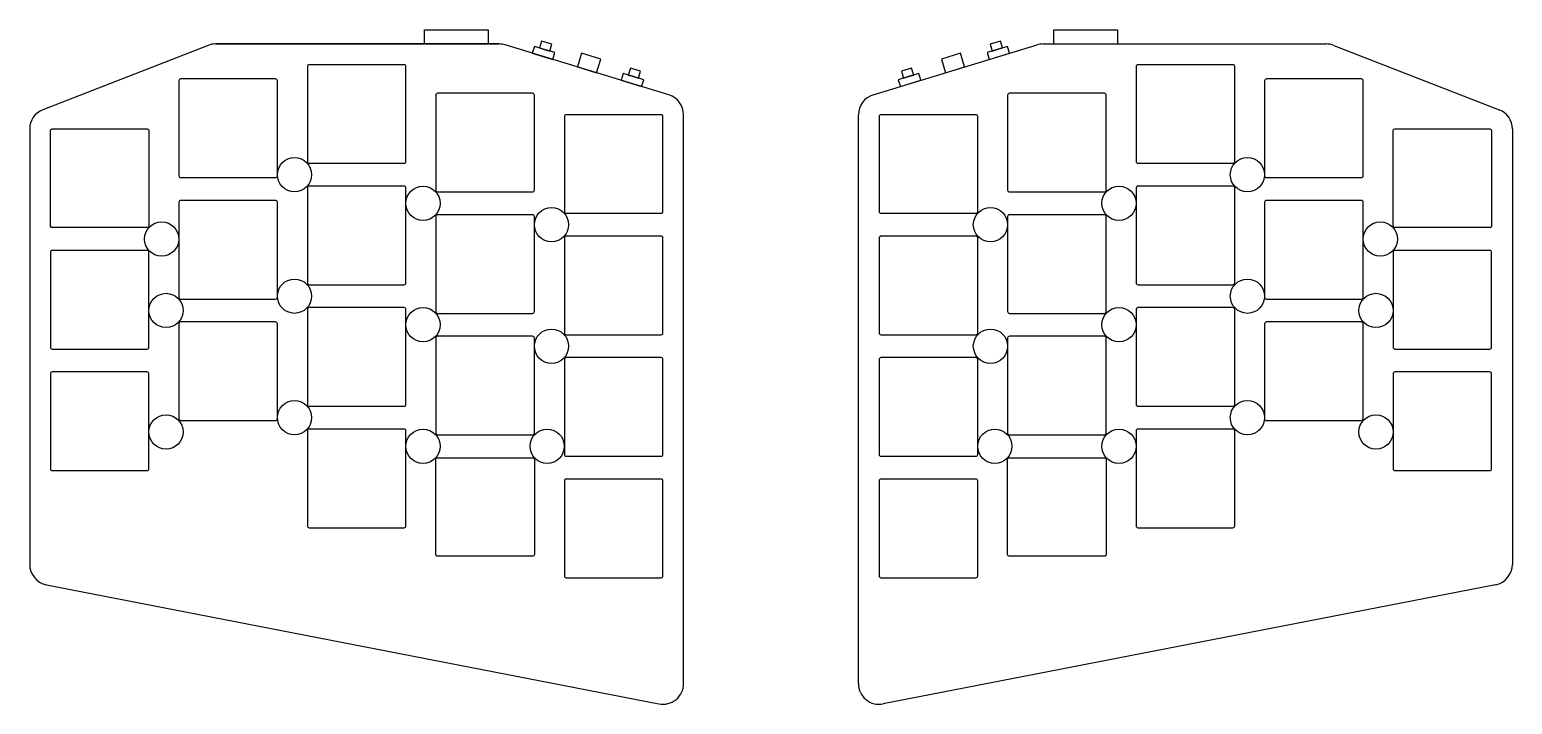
# Model space of a CAD drawing. Header units: millimetres. Extents: x -31 to 177, y -83 to 12.
import ezdxf

# ---------------------------------------------------------------- set-up
doc = ezdxf.new("R2010")
doc.units = ezdxf.units.MM

msp = doc.modelspace()

# ---------------------------------------------------------------- linework, layer by layer
for p, q in [((87.64, 2.55), (110.6, 9.55)), ((111.44, 9.68), (151.14, 9.68)), ((152.2, 9.48), (175.34, 0.48)), ((85.59, -79.84), (85.59, -0.22)), ((177.19, -2.22), (177.19, -63.15)), ((174.84, -66), (89.04, -82.68))]:
    msp.add_line(p, q)
for points in [[(24.78, 9.68), (24.78, 11.68), (24.83, 11.68), (26.22, 11.68), (32.3, 11.68), (33.69, 11.68), (33.73, 11.68), (33.73, 9.68)], [(112.94, 9.68), (112.94, 11.68), (112.98, 11.68), (114.38, 11.68), (120.46, 11.68), (121.85, 11.68), (121.89, 11.68), (121.89, 9.68)]]:
    msp.add_lwpolyline(points)
for points in [[(-5.52, 9.48), (-28.66, 0.48, 0.30931), (-30.51, -2.22), (-30.51, -63.15, 0.359019), (-28.17, -66), (57.63, -82.68, 0.47165), (61.09, -79.84), (61.09, -0.22, 0.329947), (59.03, 2.55), (36.08, 9.55, 0.074135), (35.23, 9.68), (-4.47, 9.68), (35.23, 9.68), (-4.47, 9.68, 0.092989)], [(8.64, -7.02), (21.94, -7.02, 0.414214), (22.19, -6.77), (22.19, 6.53, 0.414214), (21.94, 6.78), (8.64, 6.78, 0.414214), (8.39, 6.53), (8.39, -6.77, 0.414214)], [(124.74, -7.02), (138.04, -7.02, 0.414214), (138.29, -6.77), (138.29, 6.53, 0.414214), (138.04, 6.78), (124.74, 6.78, 0.414214), (124.49, 6.53), (124.49, -6.77, 0.414214)], [(-9.36, -9.02), (3.94, -9.02, 0.414214), (4.19, -8.77), (4.19, -8.62), (4.19, 4.53, 0.414214), (3.94, 4.78), (-9.36, 4.78, 0.414214), (-9.61, 4.53), (-9.61, -8.77, 0.414214)], [(142.74, -9.02), (156.04, -9.02, 0.414214), (156.29, -8.77), (156.29, 4.53, 0.414214), (156.04, 4.78), (142.74, 4.78, 0.414214), (142.49, 4.53), (142.49, -8.62), (142.49, -8.77, 0.414214)], [(26.64, -11.02), (39.94, -11.02, 0.414214), (40.19, -10.77), (40.19, 2.53, 0.414214), (39.94, 2.78), (26.64, 2.78, 0.414214), (26.39, 2.53), (26.39, -10.77, 0.414214)], [(106.74, -11.02), (120.04, -11.02, 0.414214), (120.29, -10.77), (120.29, 2.53, 0.414214), (120.04, 2.78), (106.74, 2.78, 0.414214), (106.49, 2.53), (106.49, -10.77, 0.414214)], [(44.39, -13.77, 0.414214), (44.64, -14.02), (57.94, -14.02, 0.414214), (58.19, -13.77), (58.19, -0.47, 0.414214), (57.94, -0.22), (44.64, -0.22, 0.414214), (44.39, -0.47)], [(102.04, -14.02, 0.414214), (102.29, -13.77), (102.29, -0.47, 0.414214), (102.04, -0.22), (88.74, -0.22, 0.414214), (88.49, -0.47), (88.49, -13.77, 0.414214), (88.74, -14.02)], [(-13.81, -2.47), (-13.81, -15.77, -0.414214), (-14.06, -16.02), (-27.36, -16.02, -0.414214), (-27.61, -15.77), (-27.61, -2.47, -0.414214), (-27.36, -2.22), (-14.06, -2.22, -0.414214)], [(160.49, -15.77), (160.49, -2.47, -0.414214), (160.74, -2.22), (174.04, -2.22, -0.414214), (174.29, -2.47), (174.29, -15.77, -0.414214), (174.04, -16.02), (160.74, -16.02, -0.414214)], [(22.19, -12.62), (22.19, -10.47, 0.414214), (21.94, -10.22), (8.64, -10.22, 0.414214), (8.39, -10.47), (8.39, -23.77, 0.414214), (8.64, -24.02), (21.94, -24.02, 0.414214), (22.19, -23.77)], [(124.49, -12.62), (124.49, -23.77, 0.414214), (124.74, -24.02), (138.04, -24.02, 0.414214), (138.29, -23.77), (138.29, -10.47, 0.414214), (138.04, -10.22), (124.74, -10.22, 0.414214), (124.49, -10.47)], [(4.19, -25.62), (4.19, -12.47, 0.414214), (3.94, -12.22), (-9.36, -12.22, 0.414214), (-9.61, -12.47), (-9.61, -17.62), (-9.61, -25.77, 0.414214), (-9.36, -26.02), (3.94, -26.02, 0.414214), (4.19, -25.77)], [(142.49, -25.62), (142.49, -25.77, 0.414214), (142.74, -26.02), (156.04, -26.02, 0.414214), (156.29, -25.77), (156.29, -17.62), (156.29, -12.47, 0.414214), (156.04, -12.22), (142.74, -12.22, 0.414214), (142.49, -12.47)], [(40.19, -15.62), (40.19, -14.47, 0.414214), (39.94, -14.22), (26.64, -14.22, 0.414214), (26.39, -14.47), (26.39, -27.77, 0.414214), (26.64, -28.02), (39.94, -28.02, 0.414214), (40.19, -27.77)], [(106.49, -15.62), (106.49, -27.77, 0.414214), (106.74, -28.02), (120.04, -28.02, 0.414214), (120.29, -27.77), (120.29, -14.47, 0.414214), (120.04, -14.22), (106.74, -14.22, 0.414214), (106.49, -14.47)], [(44.39, -30.77, 0.414214), (44.64, -31.02), (57.94, -31.02, 0.414214), (58.19, -30.77), (58.19, -17.47, 0.414214), (57.94, -17.22), (44.64, -17.22, 0.414214), (44.39, -17.47)], [(102.04, -31.02, 0.414214), (102.29, -30.77), (102.29, -17.47, 0.414214), (102.04, -17.22), (88.74, -17.22, 0.414214), (88.49, -17.47), (88.49, -30.77, 0.414214), (88.74, -31.02)], [(-13.81, -27.62), (-13.81, -19.47, 0.414214), (-14.06, -19.22), (-27.36, -19.22, 0.414214), (-27.61, -19.47), (-27.61, -32.77, 0.414214), (-27.36, -33.02), (-14.06, -33.02, 0.414214), (-13.81, -32.77)], [(160.49, -27.62), (160.49, -32.77, 0.414214), (160.74, -33.02), (174.04, -33.02, 0.414214), (174.29, -32.77), (174.29, -19.47, 0.414214), (174.04, -19.22), (160.74, -19.22, 0.414214), (160.49, -19.47)], [(22.19, -29.62), (22.19, -27.47, 0.414214), (21.94, -27.22), (8.64, -27.22, 0.414214), (8.39, -27.47), (8.39, -40.77, 0.414214), (8.64, -41.02), (21.94, -41.02, 0.414214), (22.19, -40.77)], [(124.49, -29.62), (124.49, -40.77, 0.414214), (124.74, -41.02), (138.04, -41.02, 0.414214), (138.29, -40.77), (138.29, -27.47, 0.414214), (138.04, -27.22), (124.74, -27.22, 0.414214), (124.49, -27.47)], [(-9.36, -43.02), (3.94, -43.02, 0.414214), (4.19, -42.77), (4.19, -42.62), (4.19, -29.47, 0.414214), (3.94, -29.22), (-9.36, -29.22, 0.414214), (-9.61, -29.47), (-9.61, -42.77, 0.414214)], [(142.74, -43.02), (156.04, -43.02, 0.414214), (156.29, -42.77), (156.29, -29.47, 0.414214), (156.04, -29.22), (142.74, -29.22, 0.414214), (142.49, -29.47), (142.49, -42.62), (142.49, -42.77, 0.414214)], [(40.19, -32.62), (40.19, -31.47, 0.414214), (39.94, -31.22), (26.64, -31.22, 0.414214), (26.39, -31.47), (26.39, -44.77, 0.414214), (26.64, -45.02), (39.94, -45.02, 0.414214), (40.19, -44.77)], [(106.49, -32.62), (106.49, -44.77, 0.414214), (106.74, -45.02), (120.04, -45.02, 0.414214), (120.29, -44.77), (120.29, -31.47, 0.414214), (120.04, -31.22), (106.74, -31.22, 0.414214), (106.49, -31.47)], [(44.64, -48.02), (57.94, -48.02, 0.414214), (58.19, -47.77), (58.19, -34.47, 0.414214), (57.94, -34.22), (44.64, -34.22, 0.414214), (44.39, -34.47), (44.39, -46.62), (44.39, -47.77, 0.414214)], [(88.74, -48.02), (102.04, -48.02, 0.414214), (102.29, -47.77), (102.29, -46.62), (102.29, -34.47, 0.414214), (102.04, -34.22), (88.74, -34.22, 0.414214), (88.49, -34.47), (88.49, -47.77, 0.414214)], [(-13.81, -44.62), (-13.81, -36.47, 0.414214), (-14.06, -36.22), (-27.36, -36.22, 0.414214), (-27.61, -36.47), (-27.61, -49.77, 0.414214), (-27.36, -50.02), (-14.06, -50.02, 0.414214), (-13.81, -49.77)], [(160.49, -44.62), (160.49, -49.77, 0.414214), (160.74, -50.02), (174.04, -50.02, 0.414214), (174.29, -49.77), (174.29, -36.47, 0.414214), (174.04, -36.22), (160.74, -36.22, 0.414214), (160.49, -36.47)], [(22.19, -46.62), (22.19, -44.47, 0.414214), (21.94, -44.22), (8.64, -44.22, 0.414214), (8.39, -44.47), (8.39, -57.77, 0.414214), (8.64, -58.02), (21.94, -58.02, 0.414214), (22.19, -57.77)], [(124.49, -46.62), (124.49, -57.77, 0.414214), (124.74, -58.02), (138.04, -58.02, 0.414214), (138.29, -57.77), (138.29, -44.47, 0.414214), (138.04, -44.22), (124.74, -44.22, 0.414214), (124.49, -44.47)], [(40.19, -48.47), (40.19, -61.77, -0.414214), (39.94, -62.02), (26.64, -62.02, -0.414214), (26.39, -61.77), (26.39, -48.47, -0.414214), (26.64, -48.22), (39.94, -48.22, -0.414214)], [(106.49, -61.77), (106.49, -48.47, -0.414214), (106.74, -48.22), (120.04, -48.22, -0.414214), (120.29, -48.47), (120.29, -61.77, -0.414214), (120.04, -62.02), (106.74, -62.02, -0.414214)], [(44.64, -65.02), (57.94, -65.02, 0.414214), (58.19, -64.77), (58.19, -51.47, 0.414214), (57.94, -51.22), (44.64, -51.22, 0.414214), (44.39, -51.47), (44.39, -64.77, 0.414214)], [(88.74, -65.02), (102.04, -65.02, 0.414214), (102.29, -64.77), (102.29, -51.47, 0.414214), (102.04, -51.22), (88.74, -51.22, 0.414214), (88.49, -51.47), (88.49, -64.77, 0.414214)]]:
    msp.add_lwpolyline(points, format="xyb", close=True)
for points in [[(39.9, 8.39), (42.77, 7.51), (43.07, 8.47), (41.63, 8.9), (40.2, 9.34)], [(42.35, 8.69), (42.64, 9.64), (41.2, 10.08), (40.91, 9.12), (41.63, 8.9)], [(46.22, 6.46), (48.9, 5.64), (49.48, 7.56), (46.8, 8.37)], [(97.78, 5.64), (100.46, 6.46), (99.87, 8.37), (97.2, 7.56)], [(103.9, 7.51), (106.77, 8.39), (106.48, 9.34), (105.04, 8.9), (103.61, 8.47)], [(104.03, 9.64), (104.33, 8.69), (105.04, 8.9), (105.76, 9.12), (105.47, 10.08)], [(53.64, 6.29), (53.35, 5.33), (54.06, 5.11), (54.78, 4.89), (55.07, 5.85)], [(93.33, 5.33), (93.03, 6.29), (91.6, 5.85), (91.89, 4.89), (92.61, 5.11)], [(52.34, 4.59), (55.21, 3.72), (55.5, 4.68), (54.06, 5.11), (52.63, 5.55)], [(91.47, 3.72), (94.34, 4.59), (94.04, 5.55), (92.61, 5.11), (91.17, 4.68)]]:
    msp.add_lwpolyline(points, close=True)
for points in [[(4.19, -25.62), (4.19, -12.47, 0.414214), (3.94, -12.22), (-9.36, -12.22, 0.414214), (-9.61, -12.47), (-9.61, -17.62)], [(156.29, -17.62), (156.29, -12.47, 0.414214), (156.04, -12.22), (142.74, -12.22, 0.414214), (142.49, -12.47), (142.49, -25.62)], [(-9.61, -17.62), (-9.61, -25.77, 0.414214), (-9.36, -26.02), (3.94, -26.02, 0.414214), (4.19, -25.77), (4.19, -25.62)], [(142.49, -25.62), (142.49, -25.77, 0.414214), (142.74, -26.02), (156.04, -26.02, 0.414214), (156.29, -25.77), (156.29, -17.62)]]:
    msp.add_lwpolyline(points, format="xyb")
for centre in [(6.59, -8.62), (140.08, -8.62), (24.59, -12.62), (122.08, -12.62), (42.59, -15.62), (104.08, -15.62), (-12.02, -17.62), (158.69, -17.62), (6.59, -25.62), (140.08, -25.62), (-11.41, -27.62), (158.08, -27.62), (24.59, -29.62), (122.08, -29.62), (42.59, -32.62), (104.08, -32.62), (6.59, -42.62), (140.08, -42.62), (-11.41, -44.62), (-11.41, -44.62), (158.08, -44.62), (24.59, -46.62), (41.98, -46.62), (104.69, -46.62), (122.08, -46.62)]:
    msp.add_circle(centre, 2.4)
for centre, radius, start, end in [((111.44, 6.78), 2.9, 90, 106.9594), ((151.14, 6.78), 2.9, 68.7495, 90), ((88.49, -0.22), 2.9, 106.9594, 180), ((174.29, -2.22), 2.9, 0, 68.7495), ((-27.36, -15.77), 0.25, 180, 270), ((174.29, -63.15), 2.9, 281.0035, 0), ((88.49, -79.84), 2.9, 180, 281.0035)]:
    msp.add_arc(centre, radius, start, end)

doc.saveas('drawing.dxf')
